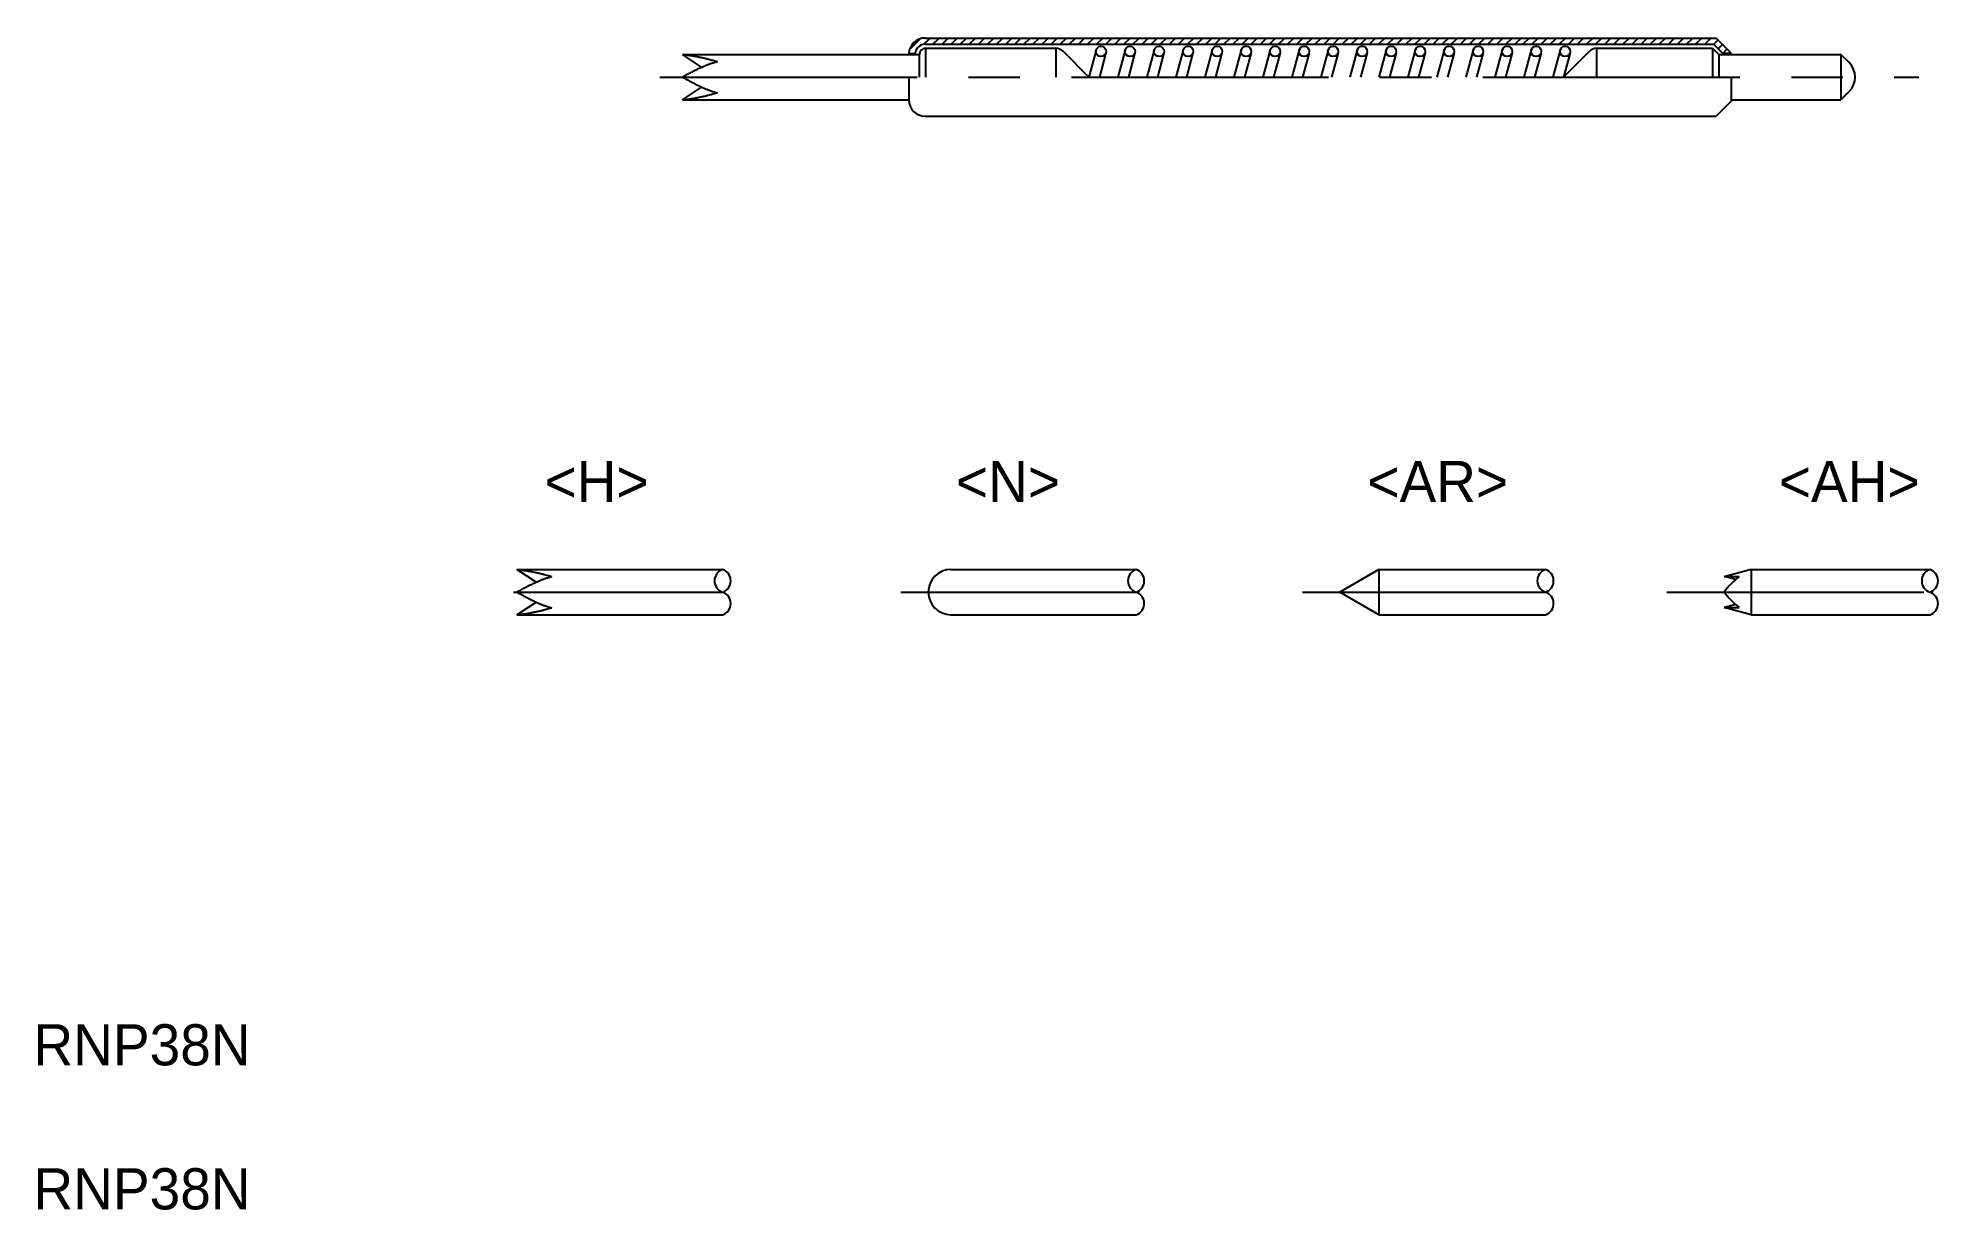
# Model space of a CAD drawing. Extents: x 0.52 to 9.76, y 0.5 to 6.19.
import ezdxf

# ---------------------------------------------------------------- set-up
doc = ezdxf.new("R2010")
doc.units = 0
doc.linetypes.add('CENTER', pattern=[2, 1.25, -0.25, 0.25, -0.25])
doc.layers.get('0').update_dxf_attribs({"linetype": 'CONTINUOUS'})
doc.layers.add('CENTER', color=1, linetype='CENTER')

msp = doc.modelspace()

# ---------------------------------------------------------------- linework, layer by layer
at = {"color": 3, "linetype": 'CONTINUOUS'}
for p, q in [((4.7589, 6.1377), (4.8101, 6.1889)), ((4.8277, 6.1624), (4.8582, 6.1929)), ((4.8724, 6.1629), (4.9024, 6.1929)), ((4.9166, 6.1629), (4.9466, 6.1929)), ((4.9608, 6.1629), (4.9908, 6.1929)), ((5.005, 6.1629), (5.035, 6.1929)), ((5.0492, 6.1629), (5.0792, 6.1929)), ((5.0934, 6.1629), (5.1234, 6.1929)), ((5.1376, 6.1629), (5.1676, 6.1929)), ((5.1818, 6.1629), (5.2118, 6.1929)), ((5.226, 6.1629), (5.256, 6.1929)), ((5.2702, 6.1629), (5.3002, 6.1929)), ((5.3144, 6.1629), (5.3444, 6.1929)), ((5.3586, 6.1629), (5.3886, 6.1929)), ((5.4027, 6.1629), (5.4327, 6.1929)), ((5.4469, 6.1629), (5.4769, 6.1929)), ((5.4911, 6.1629), (5.5211, 6.1929)), ((5.5353, 6.1629), (5.5653, 6.1929)), ((5.5847, 6.1681), (5.6095, 6.1929)), ((5.6237, 6.1629), (5.6537, 6.1929)), ((5.6679, 6.1629), (5.6979, 6.1929)), ((5.7121, 6.1629), (5.7421, 6.1929)), ((5.7563, 6.1629), (5.7863, 6.1929)), ((5.8005, 6.1629), (5.8305, 6.1929)), ((5.8447, 6.1629), (5.8747, 6.1929)), ((5.8889, 6.1629), (5.9189, 6.1929)), ((5.9331, 6.1629), (5.9631, 6.1929)), ((5.9773, 6.1629), (6.0073, 6.1929)), ((6.0215, 6.1629), (6.0515, 6.1929)), ((6.0742, 6.1714), (6.0957, 6.1929)), ((6.1099, 6.1629), (6.1399, 6.1929)), ((6.154, 6.1629), (6.184, 6.1929)), ((6.1982, 6.1629), (6.2282, 6.1929)), ((6.2424, 6.1629), (6.2724, 6.1929)), ((6.2866, 6.1629), (6.3166, 6.1929)), ((6.3308, 6.1629), (6.3608, 6.1929)), ((6.375, 6.1629), (6.405, 6.1929)), ((6.4192, 6.1629), (6.4492, 6.1929)), ((6.4641, 6.1629), (6.4941, 6.1929)), ((6.5083, 6.1629), (6.5383, 6.1929)), ((6.5525, 6.1629), (6.5825, 6.1929)), ((6.5967, 6.1629), (6.6267, 6.1929)), ((6.6409, 6.1629), (6.6709, 6.1929)), ((6.6851, 6.1629), (6.7151, 6.1929)), ((6.7293, 6.1629), (6.7593, 6.1929)), ((6.7735, 6.1629), (6.8035, 6.1929)), ((6.8177, 6.1629), (6.8477, 6.1929)), ((6.8671, 6.1681), (6.8919, 6.1929)), ((6.906, 6.1629), (6.936, 6.1929)), ((6.9502, 6.1629), (6.9802, 6.1929)), ((6.9944, 6.1629), (7.0244, 6.1929)), ((7.0386, 6.1629), (7.0686, 6.1929)), ((7.0828, 6.1629), (7.1128, 6.1929)), ((7.127, 6.1629), (7.157, 6.1929)), ((7.1712, 6.1629), (7.2012, 6.1929)), ((7.2154, 6.1629), (7.2454, 6.1929)), ((7.2596, 6.1629), (7.2896, 6.1929)), ((7.3038, 6.1629), (7.3338, 6.1929)), ((7.3565, 6.1714), (7.378, 6.1929)), ((7.3922, 6.1629), (7.4222, 6.1929)), ((7.4364, 6.1629), (7.4664, 6.1929)), ((7.4806, 6.1629), (7.5106, 6.1929)), ((7.5248, 6.1629), (7.5548, 6.1929)), ((7.569, 6.1629), (7.599, 6.1929)), ((7.6132, 6.1629), (7.6432, 6.1929)), ((7.6573, 6.1629), (7.6873, 6.1929)), ((7.7015, 6.1629), (7.7315, 6.1929)), ((7.7402, 6.1629), (7.7702, 6.1929)), ((7.7844, 6.1629), (7.8144, 6.1929)), ((7.8286, 6.1629), (7.8586, 6.1929)), ((7.8728, 6.1629), (7.9028, 6.1929)), ((7.917, 6.1629), (7.947, 6.1929)), ((7.9612, 6.1629), (7.9912, 6.1929)), ((8.0054, 6.1629), (8.0354, 6.1929)), ((8.0496, 6.1629), (8.0796, 6.1929)), ((8.0938, 6.1629), (8.1238, 6.1929)), ((8.1432, 6.1681), (8.168, 6.1929)), ((8.1822, 6.1629), (8.2122, 6.1929)), ((8.2264, 6.1629), (8.2564, 6.1929)), ((8.2706, 6.1629), (8.3006, 6.1929)), ((8.3148, 6.1629), (8.3448, 6.1929)), ((8.359, 6.1629), (8.389, 6.1929)), ((8.4032, 6.1629), (8.4332, 6.1929)), ((8.4474, 6.1629), (8.4774, 6.1929)), ((8.4915, 6.1629), (8.5215, 6.1929)), ((8.5357, 6.1629), (8.5657, 6.1929)), ((8.5799, 6.1629), (8.6099, 6.1929)), ((8.6241, 6.1629), (8.6541, 6.1929)), ((4.7832, 6.1179), (4.7854, 6.1201)), ((8.6683, 6.1629), (8.6891, 6.1837)), ((8.69, 6.1404), (8.7112, 6.1616)), ((8.7121, 6.1183), (8.7333, 6.1395))]:
    msp.add_line(p, q, dxfattribs=at)
at = {"color": 7, "linetype": 'CONTINUOUS'}
for p, q in [((4.8349, 6.1929), (8.6799, 6.1929)), ((8.7549, 6.1179), (8.6799, 6.1929)), ((3.6549, 6.1129), (3.6586, 6.1125)), ((3.7481, 6.0514), (3.6549, 6.1129)), ((3.6549, 6.1129), (4.8054, 6.1129)), ((3.6586, 6.1125), (3.6623, 6.1122)), ((3.6623, 6.1122), (3.666, 6.1118)), ((3.666, 6.1118), (3.6697, 6.1114)), ((3.6697, 6.1114), (3.6734, 6.1109)), ((3.6734, 6.1109), (3.6771, 6.1105)), ((3.6771, 6.1105), (3.6808, 6.11)), ((3.6808, 6.11), (3.6846, 6.1095)), ((3.6846, 6.1095), (3.6883, 6.109)), ((3.6883, 6.109), (3.6921, 6.1084)), ((3.6921, 6.1084), (3.6959, 6.1079)), ((3.6959, 6.1079), (3.6997, 6.1073)), ((3.6997, 6.1073), (3.7035, 6.1067)), ((3.7035, 6.1067), (3.7073, 6.1061)), ((3.7073, 6.1061), (3.7111, 6.1054)), ((3.7111, 6.1054), (3.715, 6.1048)), ((3.715, 6.1048), (3.7188, 6.1041)), ((3.7188, 6.1041), (3.7227, 6.1034)), ((3.7227, 6.1034), (3.7266, 6.1026)), ((3.7266, 6.1026), (3.7305, 6.1019)), ((3.7305, 6.1019), (3.7344, 6.1011)), ((3.7344, 6.1011), (3.7383, 6.1003)), ((3.7383, 6.1003), (3.7422, 6.0995)), ((3.7422, 6.0995), (3.7461, 6.0987)), ((3.7461, 6.0987), (3.7501, 6.0978)), ((3.7501, 6.0978), (3.754, 6.0969)), ((3.754, 6.0969), (3.758, 6.096)), ((3.758, 6.096), (3.762, 6.0951)), ((4.7551, 6.1179), (4.7852, 6.1179)), ((4.8054, 6.1129), (4.8054, 6.0029)), ((4.8349, 6.1629), (8.6675, 6.1629)), ((4.8354, 6.1429), (5.4692, 6.1429)), ((4.8354, 6.1429), (4.8354, 6.0029)), ((5.4692, 6.1429), (5.4692, 6.0029)), ((5.6299, 6.0029), (5.5046, 6.1282)), ((5.6652, 6.1343), (5.6299, 6.0029)), ((5.7134, 6.1214), (5.6817, 6.0029)), ((5.8062, 6.1343), (5.7709, 6.0029)), ((5.8545, 6.1214), (5.8227, 6.0029)), ((5.9472, 6.1343), (5.912, 6.0029)), ((5.9955, 6.1214), (5.9637, 6.0029)), ((6.0882, 6.1343), (6.053, 6.0029)), ((6.1365, 6.1214), (6.1048, 6.0029)), ((6.2292, 6.1343), (6.194, 6.0029)), ((6.2775, 6.1214), (6.2458, 6.0029)), ((6.3703, 6.1343), (6.335, 6.0029)), ((6.4186, 6.1214), (6.3868, 6.0029)), ((6.5113, 6.1343), (6.4761, 6.0029)), ((6.5596, 6.1214), (6.5278, 6.0029)), ((6.6523, 6.1343), (6.6171, 6.0029)), ((6.7006, 6.1214), (6.6688, 6.0029)), ((6.7933, 6.1343), (6.7581, 6.0029)), ((6.8416, 6.1214), (6.8099, 6.0029)), ((6.9343, 6.1343), (6.8991, 6.0029)), ((6.9826, 6.1214), (6.9509, 6.0029)), ((7.0754, 6.1343), (7.0401, 6.0029)), ((7.1237, 6.1214), (7.0919, 6.0029)), ((7.2164, 6.1343), (7.1812, 6.0029)), ((7.2647, 6.1214), (7.2329, 6.0029)), ((7.3574, 6.1343), (7.3222, 6.0029)), ((7.4057, 6.1214), (7.374, 6.0029)), ((7.4984, 6.1343), (7.4632, 6.0029)), ((7.5467, 6.1214), (7.515, 6.0029)), ((7.6395, 6.1343), (7.6042, 6.0029)), ((7.6878, 6.1214), (7.656, 6.0029)), ((7.7805, 6.1343), (7.7453, 6.0029)), ((7.8288, 6.1214), (7.797, 6.0029)), ((7.9215, 6.1343), (7.8863, 6.0029)), ((7.938, 6.0029), (8.0634, 6.1282)), ((7.9698, 6.1214), (7.938, 6.0029)), ((8.0988, 6.1429), (8.0988, 6.0029)), ((8.0988, 6.1429), (8.6625, 6.1429)), ((8.6625, 6.1429), (8.6625, 6.0029)), ((8.6625, 6.1429), (8.6925, 6.1129)), ((8.7125, 6.1179), (8.6675, 6.1629)), ((8.6925, 6.1129), (9.2863, 6.1129)), ((8.6925, 6.1129), (8.6925, 6.0029)), ((8.7549, 6.1179), (8.7125, 6.1179)), ((9.3256, 6.0736), (9.2863, 6.1129)), ((9.2863, 6.1129), (9.2863, 5.8929)), ((3.6549, 6.0029), (3.66, 6.0058)), ((3.66, 6.0058), (3.665, 6.0086)), ((3.665, 6.0086), (3.67, 6.0113)), ((3.67, 6.0113), (3.6749, 6.0141)), ((3.6749, 6.0141), (3.6797, 6.0167)), ((3.6797, 6.0167), (3.6844, 6.0193)), ((3.6844, 6.0193), (3.6891, 6.0218)), ((3.6891, 6.0218), (3.6938, 6.0243)), ((3.6938, 6.0243), (3.6984, 6.0268)), ((3.6984, 6.0268), (3.7029, 6.0291)), ((3.7029, 6.0291), (3.7073, 6.0315)), ((3.7073, 6.0315), (3.7117, 6.0337)), ((3.7117, 6.0337), (3.716, 6.0359)), ((3.716, 6.0359), (3.7203, 6.0381)), ((3.7203, 6.0381), (3.7245, 6.0402)), ((3.7245, 6.0402), (3.7286, 6.0422)), ((3.7286, 6.0422), (3.7327, 6.0442)), ((3.7327, 6.0442), (3.7367, 6.0461)), ((3.7367, 6.0461), (3.7407, 6.048)), ((3.7407, 6.048), (3.7446, 6.0498)), ((3.7446, 6.0498), (3.7484, 6.0515)), ((3.7484, 6.0515), (3.7521, 6.0532)), ((3.7521, 6.0532), (3.7558, 6.0549)), ((3.7558, 6.0549), (3.7595, 6.0565)), ((3.7595, 6.0565), (3.7631, 6.058)), ((3.762, 6.0951), (3.766, 6.0942)), ((3.7631, 6.058), (3.7666, 6.0595)), ((3.766, 6.0942), (3.77, 6.0932)), ((3.7666, 6.0595), (3.77, 6.0609)), ((3.77, 6.0932), (3.774, 6.0922)), ((3.77, 6.0609), (3.7734, 6.0623)), ((3.7734, 6.0623), (3.7767, 6.0636)), ((3.774, 6.0922), (3.778, 6.0912)), ((3.7767, 6.0636), (3.78, 6.0648)), ((3.778, 6.0912), (3.7821, 6.0902)), ((3.78, 6.0648), (3.7832, 6.066)), ((3.7821, 6.0902), (3.7861, 6.0891)), ((3.7832, 6.066), (3.7863, 6.0672)), ((3.7861, 6.0891), (3.7902, 6.0881)), ((3.7863, 6.0672), (3.7894, 6.0683)), ((3.7894, 6.0683), (3.7924, 6.0693)), ((3.7902, 6.0881), (3.7942, 6.087)), ((3.7924, 6.0693), (3.7954, 6.0703)), ((3.7942, 6.087), (3.7983, 6.0859)), ((3.7954, 6.0703), (3.7982, 6.0712)), ((3.7982, 6.0712), (3.8011, 6.072)), ((3.7983, 6.0859), (3.8024, 6.0847)), ((3.8011, 6.072), (3.8038, 6.0728)), ((3.8024, 6.0847), (3.8244, 6.0786)), ((3.8038, 6.0728), (3.8244, 6.0786)), ((3.6549, 6.0029), (3.66, 6)), ((3.6549, 5.8929), (3.7481, 5.9543)), ((3.66, 6), (3.665, 5.9972)), ((3.665, 5.9972), (3.67, 5.9944)), ((3.67, 5.9944), (3.6749, 5.9917)), ((3.6749, 5.9917), (3.6797, 5.9891)), ((3.6797, 5.9891), (3.6844, 5.9865)), ((3.6844, 5.9865), (3.6891, 5.9839)), ((3.6891, 5.9839), (3.6938, 5.9814)), ((3.6938, 5.9814), (3.6984, 5.979)), ((3.6984, 5.979), (3.7029, 5.9766)), ((3.7029, 5.9766), (3.7073, 5.9743)), ((3.7073, 5.9743), (3.7117, 5.972)), ((3.7117, 5.972), (3.716, 5.9698)), ((3.716, 5.9698), (3.7203, 5.9677)), ((3.7203, 5.9677), (3.7245, 5.9656)), ((3.7245, 5.9656), (3.7286, 5.9636)), ((3.7286, 5.9636), (3.7327, 5.9616)), ((3.7327, 5.9616), (3.7367, 5.9597)), ((3.7367, 5.9597), (3.7407, 5.9578)), ((3.7407, 5.9578), (3.7446, 5.956)), ((3.7446, 5.956), (3.7484, 5.9542)), ((3.7484, 5.9542), (3.7521, 5.9525)), ((3.7521, 5.9525), (3.7558, 5.9509)), ((3.7558, 5.9509), (3.7595, 5.9493)), ((3.7595, 5.9493), (3.7631, 5.9477)), ((3.762, 5.9106), (3.766, 5.9116)), ((3.7631, 5.9477), (3.7666, 5.9463)), ((3.766, 5.9116), (3.77, 5.9126)), ((3.7666, 5.9463), (3.77, 5.9448)), ((3.77, 5.9448), (3.7734, 5.9435)), ((3.77, 5.9126), (3.774, 5.9135)), ((3.7734, 5.9435), (3.7767, 5.9422)), ((3.774, 5.9135), (3.778, 5.9145)), ((3.7767, 5.9422), (3.78, 5.9409)), ((3.778, 5.9145), (3.7821, 5.9156)), ((3.78, 5.9409), (3.7832, 5.9397)), ((3.7821, 5.9156), (3.7861, 5.9166)), ((3.7832, 5.9397), (3.7863, 5.9386)), ((3.7861, 5.9166), (3.7902, 5.9177)), ((3.7863, 5.9386), (3.7894, 5.9375)), ((3.7894, 5.9375), (3.7924, 5.9365)), ((3.7902, 5.9177), (3.7942, 5.9188)), ((3.7924, 5.9365), (3.7954, 5.9355)), ((3.7942, 5.9188), (3.7983, 5.9199)), ((3.7954, 5.9355), (3.7982, 5.9346)), ((3.7982, 5.9346), (3.8011, 5.9337)), ((3.7983, 5.9199), (3.8024, 5.921)), ((3.8011, 5.9337), (3.8038, 5.9329)), ((3.8024, 5.921), (3.8244, 5.9272)), ((3.8038, 5.9329), (3.8244, 5.9272)), ((4.7549, 6.0029), (4.7549, 5.8929)), ((8.7549, 5.8879), (8.7549, 6.0029)), ((9.3256, 5.9322), (9.2863, 5.8929)), ((3.6549, 5.8929), (3.6586, 5.8932)), ((3.6549, 5.8929), (4.7549, 5.8929)), ((3.6586, 5.8932), (3.6623, 5.8936)), ((3.6623, 5.8936), (3.666, 5.894)), ((3.666, 5.894), (3.6697, 5.8944)), ((3.6697, 5.8944), (3.6734, 5.8948)), ((3.6734, 5.8948), (3.6771, 5.8953)), ((3.6771, 5.8953), (3.6808, 5.8958)), ((3.6808, 5.8958), (3.6846, 5.8963)), ((3.6846, 5.8963), (3.6883, 5.8968)), ((3.6883, 5.8968), (3.6921, 5.8973)), ((3.6921, 5.8973), (3.6959, 5.8979)), ((3.6959, 5.8979), (3.6997, 5.8985)), ((3.6997, 5.8985), (3.7035, 5.8991)), ((3.7035, 5.8991), (3.7073, 5.8997)), ((3.7073, 5.8997), (3.7111, 5.9003)), ((3.7111, 5.9003), (3.715, 5.901)), ((3.715, 5.901), (3.7188, 5.9017)), ((3.7188, 5.9017), (3.7227, 5.9024)), ((3.7227, 5.9024), (3.7266, 5.9031)), ((3.7266, 5.9031), (3.7305, 5.9039)), ((3.7305, 5.9039), (3.7344, 5.9047)), ((3.7344, 5.9047), (3.7383, 5.9054)), ((3.7383, 5.9054), (3.7422, 5.9063)), ((3.7422, 5.9063), (3.7461, 5.9071)), ((3.7461, 5.9071), (3.7501, 5.908)), ((3.7501, 5.908), (3.754, 5.9088)), ((3.754, 5.9088), (3.758, 5.9097)), ((3.758, 5.9097), (3.762, 5.9106)), ((8.7549, 5.8879), (8.6799, 5.8129)), ((8.7549, 5.8929), (9.2863, 5.8929)), ((4.8349, 5.8129), (8.6799, 5.8129)), ((2.85, 3.61), (3.85, 3.61)), ((2.9432, 3.5485), (2.85, 3.61)), ((2.85, 3.61), (2.8537, 3.6097)), ((2.8537, 3.6097), (2.8573, 3.6093)), ((2.8573, 3.6093), (2.861, 3.6089)), ((2.861, 3.6089), (2.8647, 3.6085)), ((2.8647, 3.6085), (2.8685, 3.608)), ((2.8685, 3.608), (2.8722, 3.6076)), ((2.8722, 3.6076), (2.8759, 3.6071)), ((2.8759, 3.6071), (2.8797, 3.6066)), ((2.8797, 3.6066), (2.8834, 3.6061)), ((2.8834, 3.6061), (2.8872, 3.6056)), ((2.8872, 3.6056), (2.891, 3.605)), ((2.891, 3.605), (2.8948, 3.6044)), ((2.8948, 3.6044), (2.8986, 3.6038)), ((2.8986, 3.6038), (2.9024, 3.6032)), ((2.9024, 3.6032), (2.9062, 3.6025)), ((2.9062, 3.6025), (2.9101, 3.6019)), ((4.9599, 3.61), (5.8599, 3.61)), ((7.0405, 3.61), (6.85, 3.5)), ((7.0405, 3.61), (7.85, 3.61)), ((7.0405, 3.61), (7.0405, 3.39)), ((8.85, 3.61), (8.7185, 3.5748)), ((8.85, 3.61), (9.7184, 3.61)), ((8.85, 3.61), (8.85, 3.39)), ((2.865, 3.5085), (2.8699, 3.5112)), ((2.8699, 3.5112), (2.8748, 3.5138)), ((2.8748, 3.5138), (2.8795, 3.5164)), ((2.8795, 3.5164), (2.8842, 3.519)), ((2.8842, 3.519), (2.8889, 3.5215)), ((2.8889, 3.5215), (2.8934, 3.5239)), ((2.8934, 3.5239), (2.8979, 3.5263)), ((2.8979, 3.5263), (2.9024, 3.5286)), ((2.9024, 3.5286), (2.9068, 3.5308)), ((2.9068, 3.5308), (2.9111, 3.533)), ((2.9101, 3.6019), (2.9139, 3.6012)), ((2.9111, 3.533), (2.9154, 3.5352)), ((2.9139, 3.6012), (2.9178, 3.6005)), ((2.9154, 3.5352), (2.9196, 3.5373)), ((2.9178, 3.6005), (2.9217, 3.5998)), ((2.9196, 3.5373), (2.9237, 3.5393)), ((2.9217, 3.5998), (2.9255, 3.599)), ((2.9237, 3.5393), (2.9278, 3.5413)), ((2.9255, 3.599), (2.9294, 3.5982)), ((2.9278, 3.5413), (2.9318, 3.5432)), ((2.9294, 3.5982), (2.9334, 3.5974)), ((2.9318, 3.5432), (2.9357, 3.5451)), ((2.9334, 3.5974), (2.9373, 3.5966)), ((2.9357, 3.5451), (2.9396, 3.5469)), ((2.9373, 3.5966), (2.9412, 3.5958)), ((2.9396, 3.5469), (2.9435, 3.5487)), ((2.9412, 3.5958), (2.9452, 3.5949)), ((2.9435, 3.5487), (2.9472, 3.5504)), ((2.9452, 3.5949), (2.9491, 3.594)), ((2.9472, 3.5504), (2.9509, 3.552)), ((2.9491, 3.594), (2.9531, 3.5932)), ((2.9509, 3.552), (2.9546, 3.5536)), ((2.9531, 3.5932), (2.9571, 3.5922)), ((2.9546, 3.5536), (2.9581, 3.5551)), ((2.9571, 3.5922), (2.961, 3.5913)), ((2.9581, 3.5551), (2.9616, 3.5566)), ((2.961, 3.5913), (2.9651, 3.5903)), ((2.9616, 3.5566), (2.9651, 3.558)), ((2.9651, 3.5903), (2.9691, 3.5893)), ((2.9651, 3.558), (2.9685, 3.5594)), ((2.9685, 3.5594), (2.9718, 3.5607)), ((2.9691, 3.5893), (2.9731, 3.5883)), ((2.9718, 3.5607), (2.9751, 3.562)), ((2.9731, 3.5883), (2.9771, 3.5873)), ((2.9751, 3.562), (2.9783, 3.5632)), ((2.9771, 3.5873), (2.9812, 3.5863)), ((2.9783, 3.5632), (2.9814, 3.5643)), ((2.9812, 3.5863), (2.9852, 3.5852)), ((2.9814, 3.5643), (2.9845, 3.5654)), ((2.9845, 3.5654), (2.9875, 3.5664)), ((2.9852, 3.5852), (2.9893, 3.5841)), ((2.9875, 3.5664), (2.9904, 3.5674)), ((2.9893, 3.5841), (2.9934, 3.583)), ((2.9904, 3.5674), (2.9933, 3.5683)), ((2.9933, 3.5683), (2.9961, 3.5692)), ((2.9934, 3.583), (2.9975, 3.5819)), ((2.9961, 3.5692), (2.9989, 3.57)), ((2.9975, 3.5819), (3.0195, 3.5757)), ((2.9989, 3.57), (3.0195, 3.5757)), ((8.7185, 3.5752), (8.7918, 3.5752)), ((8.7743, 3.5608), (8.7203, 3.5752)), ((2.85, 3.5), (2.8551, 3.5029)), ((2.85, 3.5), (2.8551, 3.4971)), ((2.85, 3.39), (2.9432, 3.4515)), ((2.8551, 3.5029), (2.8601, 3.5057)), ((2.8551, 3.4971), (2.8601, 3.4943)), ((2.8601, 3.5057), (2.865, 3.5085)), ((2.8601, 3.4943), (2.865, 3.4915)), ((2.865, 3.4915), (2.8699, 3.4888)), ((2.8699, 3.4888), (2.8748, 3.4862)), ((2.8748, 3.4862), (2.8795, 3.4836)), ((2.8795, 3.4836), (2.8842, 3.481)), ((2.8842, 3.481), (2.8889, 3.4785)), ((2.8889, 3.4785), (2.8934, 3.4761)), ((2.8934, 3.4761), (2.8979, 3.4737)), ((2.8979, 3.4737), (2.9024, 3.4714)), ((2.9024, 3.4714), (2.9068, 3.4692)), ((2.9068, 3.4692), (2.9111, 3.467)), ((2.9111, 3.467), (2.9154, 3.4648)), ((2.9154, 3.4648), (2.9196, 3.4627)), ((2.9196, 3.4627), (2.9237, 3.4607)), ((2.9237, 3.4607), (2.9278, 3.4587)), ((2.9278, 3.4587), (2.9318, 3.4568)), ((2.9318, 3.4568), (2.9357, 3.4549)), ((2.9357, 3.4549), (2.9396, 3.4531)), ((2.9396, 3.4531), (2.9435, 3.4513)), ((2.9435, 3.4513), (2.9472, 3.4496)), ((2.9472, 3.4496), (2.9509, 3.448)), ((2.9509, 3.448), (2.9546, 3.4464)), ((2.9546, 3.4464), (2.9581, 3.4449)), ((2.9581, 3.4449), (2.9616, 3.4434)), ((2.9616, 3.4434), (2.9651, 3.442)), ((2.9651, 3.442), (2.9685, 3.4406)), ((2.9685, 3.4406), (2.9718, 3.4393)), ((2.9718, 3.4393), (2.9751, 3.438)), ((2.9751, 3.438), (2.9783, 3.4368)), ((2.9783, 3.4368), (2.9814, 3.4357)), ((2.9814, 3.4357), (2.9845, 3.4346)), ((2.9845, 3.4346), (2.9875, 3.4336)), ((2.9875, 3.4336), (2.9904, 3.4326)), ((2.9904, 3.4326), (2.9933, 3.4317)), ((2.9933, 3.4317), (2.9961, 3.4308)), ((2.9934, 3.417), (2.9975, 3.4181)), ((2.9961, 3.4308), (2.9989, 3.43)), ((2.9975, 3.4181), (3.0195, 3.4243)), ((2.9989, 3.43), (3.0195, 3.4243)), ((7.0405, 3.39), (6.85, 3.5)), ((8.85, 3.39), (8.7185, 3.4252)), ((8.7185, 3.4252), (8.7918, 3.4252)), ((8.7743, 3.4397), (8.7203, 3.4252)), ((2.85, 3.39), (2.8537, 3.3903)), ((2.85, 3.39), (3.85, 3.39)), ((2.8537, 3.3903), (2.8573, 3.3907)), ((2.8573, 3.3907), (2.861, 3.3911)), ((2.861, 3.3911), (2.8647, 3.3915)), ((2.8647, 3.3915), (2.8685, 3.392)), ((2.8685, 3.392), (2.8722, 3.3924)), ((2.8722, 3.3924), (2.8759, 3.3929)), ((2.8759, 3.3929), (2.8797, 3.3934)), ((2.8797, 3.3934), (2.8834, 3.3939)), ((2.8834, 3.3939), (2.8872, 3.3944)), ((2.8872, 3.3944), (2.891, 3.395)), ((2.891, 3.395), (2.8948, 3.3956)), ((2.8948, 3.3956), (2.8986, 3.3962)), ((2.8986, 3.3962), (2.9024, 3.3968)), ((2.9024, 3.3968), (2.9062, 3.3975)), ((2.9062, 3.3975), (2.9101, 3.3981)), ((2.9101, 3.3981), (2.9139, 3.3988)), ((2.9139, 3.3988), (2.9178, 3.3995)), ((2.9178, 3.3995), (2.9217, 3.4002)), ((2.9217, 3.4002), (2.9255, 3.401)), ((2.9255, 3.401), (2.9294, 3.4018)), ((2.9294, 3.4018), (2.9334, 3.4026)), ((2.9334, 3.4026), (2.9373, 3.4034)), ((2.9373, 3.4034), (2.9412, 3.4042)), ((2.9412, 3.4042), (2.9452, 3.4051)), ((2.9452, 3.4051), (2.9491, 3.406)), ((2.9491, 3.406), (2.9531, 3.4069)), ((2.9531, 3.4069), (2.9571, 3.4078)), ((2.9571, 3.4078), (2.961, 3.4087)), ((2.961, 3.4087), (2.9651, 3.4097)), ((2.9651, 3.4097), (2.9691, 3.4107)), ((2.9691, 3.4107), (2.9731, 3.4117)), ((2.9731, 3.4117), (2.9771, 3.4127)), ((2.9771, 3.4127), (2.9812, 3.4137)), ((2.9812, 3.4137), (2.9852, 3.4148)), ((2.9852, 3.4148), (2.9893, 3.4159)), ((2.9893, 3.4159), (2.9934, 3.417)), ((4.9599, 3.39), (5.8599, 3.39)), ((7.0405, 3.39), (7.85, 3.39)), ((8.85, 3.39), (9.7184, 3.39))]:
    msp.add_line(p, q, dxfattribs=at)
at = {"color": 0, "linetype": 'CONTINUOUS'}
for p, q in [((5.5795, 6.1629), (5.5847, 6.1681)), ((6.0657, 6.1629), (6.0742, 6.1714)), ((6.8619, 6.1629), (6.8671, 6.1681)), ((7.348, 6.1629), (7.3565, 6.1714)), ((8.138, 6.1629), (8.1432, 6.1681))]:
    msp.add_line(p, q, dxfattribs=at)
at = {"color": 7, "linetype": 'CONTINUOUS'}
for centre in [(5.6893, 6.1279), (5.8303, 6.1279), (5.9713, 6.1279), (6.1124, 6.1279), (6.2534, 6.1279), (6.3944, 6.1279), (6.5354, 6.1279), (6.6765, 6.1279), (6.8175, 6.1279), (6.9585, 6.1279), (7.0995, 6.1279), (7.2405, 6.1279), (7.3816, 6.1279), (7.5226, 6.1279), (7.6636, 6.1279), (7.8046, 6.1279), (7.9457, 6.1279)]:
    msp.add_circle(centre, 0.025, dxfattribs=at)
for centre, radius, start, end in [((4.8349, 6.1129), 0.08, 90, 176.41668), ((4.8349, 6.1129), 0.05, 90, 174.26083), ((4.8371, 6.1112), 0.0317, 93, 177), ((5.4692, 6.0929), 0.05, 45, 90), ((8.0988, 6.0929), 0.05, 90, 135), ((9.2549, 6.0029), 0.1, 315, 45), ((4.8349, 5.8929), 0.08, 180, 270), ((4.9599, 3.5), 0.11, 90, 270), ((9.0309, 3.2682), 0.3892, 127.91309, 143.40025), ((9.0309, 3.7323), 0.3892, 216.59975, 232.08691)]:
    msp.add_arc(centre, radius, start, end, dxfattribs=at)
at = {"color": 7}
for centre, start, end in [((3.8683, 3.555), 108.38282, 251.61702), ((3.8317, 3.555), 288.38298, 71.61718), ((5.8781, 3.555), 108.38282, 251.61702), ((5.8416, 3.555), 288.38298, 71.61718), ((7.8683, 3.555), 108.38276, 251.61702), ((7.8317, 3.555), 288.38298, 71.61724), ((9.7367, 3.555), 108.38276, 251.61702), ((9.7001, 3.555), 288.38298, 71.61724), ((3.8317, 3.445), 288.38238, 71.61702), ((5.8416, 3.445), 288.38238, 71.61702), ((7.8317, 3.445), 288.38244, 71.61702), ((9.7001, 3.445), 288.38238, 71.69173)]:
    msp.add_arc(centre, 0.058, start, end, dxfattribs=at)
at = {"layer": 'CENTER', "color": 1, "linetype": 'CENTER'}
for p, q in [((3.5455, 6.0029), (9.6649, 6.0029)), ((2.8331, 3.5), (3.85, 3.5)), ((4.7165, 3.5), (5.8599, 3.5)), ((6.6696, 3.5), (7.85, 3.5)), ((8.44, 3.5), (9.7184, 3.5))]:
    msp.add_line(p, q, dxfattribs=at)

# ---------------------------------------------------------------- texts
at = {"color": 7, "linetype": 'CONTINUOUS'}
for s, p in [('<H>', (2.9844, 3.9374)), ('<N>', (4.9844, 3.9374)), ('<AR>', (6.9844, 3.9374)), ('<AH>', (8.9844, 3.9374)), ('RNP38N', (0.5, 1.2)), ('RNP38N', (0.5, 0.5))]:
    msp.add_text(s, height=0.2, dxfattribs=at).set_placement(p)

doc.saveas('drawing.dxf')
